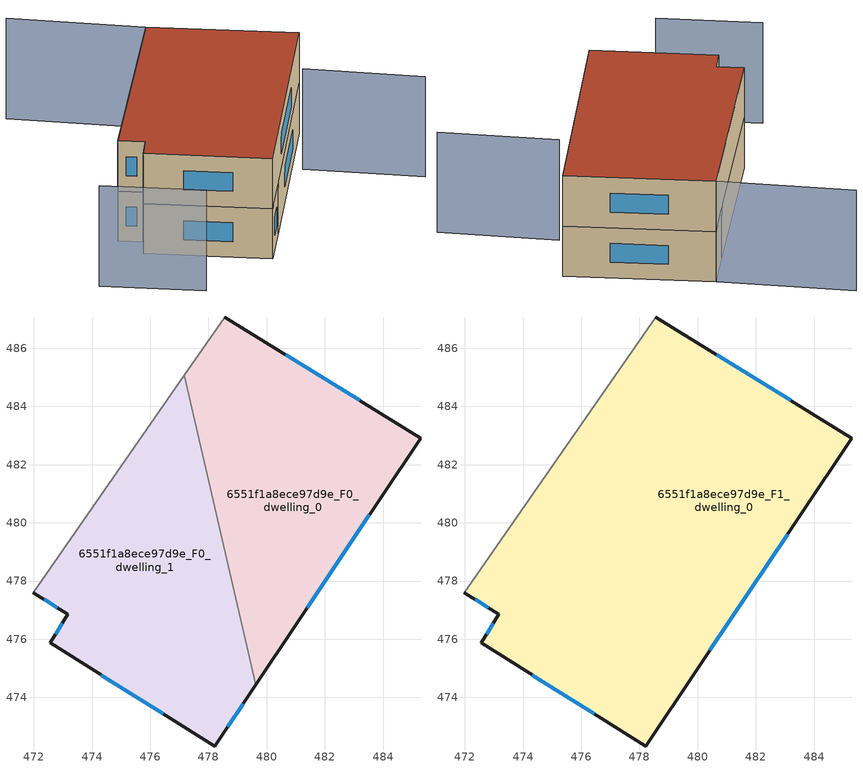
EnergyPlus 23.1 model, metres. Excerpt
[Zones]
6551f1a8ece97d9e_F0_dwelling_0
 floor ground (EU_floor_Construction): 485.29,482.92 479.63,474.45 477.17,485.07 478.56,487.08 z0
 wall outside (EU_wall_Construction): 479.63,474.45 485.29,482.92 478.56,487.08 z0:3
 wall adiabatic (EU_wall_Construction): 478.56,487.08 477.17,485.07 z0:3
 wall to 6551f1a8ece97d9e_F0_dwelling_1 (EU_wall_Construction): 477.17,485.07 479.63,474.45 z0:3
 window (EU_Window_Construction): 483.2,484.21 480.66,485.78 / 481.4,477.08 483.53,480.28 z0.93:2.07
6551f1a8ece97d9e_F0_dwelling_1
 floor ground (EU_floor_Construction): 477.17,485.07 479.63,474.45 478.22,472.33 472.56,475.87 473.17,476.86 471.98,477.61 z0
 wall outside (EU_wall_Construction): 471.98,477.61 473.17,476.86 472.56,475.87 478.22,472.33 479.63,474.45 z0:3
 wall adiabatic (EU_wall_Construction): 477.17,485.07 471.98,477.61 z0:3
 window (EU_Window_Construction): 478.66,472.99 479.19,473.79 / 474.32,474.77 476.46,473.44 / 472.98,476.55 472.75,476.18 / 472.35,477.37 472.8,477.09 z0.93:2.07
6551f1a8ece97d9e_F1_dwelling_0
 floor to 6551f1a8ece97d9e_F0_dwelling_0 (EU_floor_Construction): 485.29,482.91 479.63,474.45 477.17,485.07 478.56,487.08 z3
 floor to 6551f1a8ece97d9e_F0_dwelling_1 (EU_floor_Construction): 477.17,485.07 479.63,474.45 478.22,472.33 472.56,475.87 473.17,476.86 471.98,477.61 z3
 wall outside (EU_wall_Construction): 471.98,477.61 473.17,476.86 472.56,475.87 478.22,472.33 485.29,482.92 478.56,487.08 z3:6
 wall adiabatic (EU_wall_Construction): 478.56,487.08 471.98,477.61 z3:6
 window (EU_Window_Construction): 483.2,484.21 480.66,485.78 / 480.42,475.63 483.09,479.62 / 474.32,474.77 476.46,473.44 / 472.98,476.55 472.75,476.18 / 472.35,477.37 472.8,477.09 z3.93:5.07
 roof outside (EU_roof_Construction): 478.22,472.33 485.29,482.92 478.56,487.08 471.98,477.61 473.17,476.86 472.56,475.87 z6
shading: 483.76,479.64 488.97,476.02 / 469.04,474.05 473.71,471.1 / 472.6,491.19 478.56,487.07 z0:6
[Building]
EU S2 Campaign: North Axis=0; Terrain=City; Solar Distribution=FullExterior
[Site:Location]
Montreal-Trudeau.Intl.AP: Latitude=45.4667; Longitude=-73.75; Time Zone=-5; Elevation=36
[SizingPeriod:WeatherFileDays]
AnnualSizingPeriod: Begin Month=1; Begin Day of Month=1; End Month=12; End Day of Month=31; Day of Week for Start Day=Monday; Use Weather File Daylight Saving Period=No; Use Weather File Rain and Snow Indicators=No
[MATERIAL]
EU_InternalMass_Material: Roughness=MediumRough; Thickness=0.1; Conductivity=1; Density=1800; Specific Heat=900; Thermal Absorptance=0.9; Solar Absorptance=0.7; Visible Absorptance=0.7
[MATERIAL:NOMASS] Roughness=MediumRough; Thermal Absorptance=0.9; Solar Absorptance=0.7; Visible Absorptance=0.7
Name | Thermal Resistance
EU_wall_NoMass; EU_floor_NoMass | 1.36485
EU_roof_NoMass | 2.55992
[WINDOWMATERIAL:SIMPLEGLAZINGSYSTEM]
EU_Window_SimpleGlazing: UFactor=3.92339; Solar Heat Gain Coefficient=0.8; Visible Transmittance=0.8
[CONSTRUCTION]
EU_wall_Construction: EU_wall_NoMass
EU_roof_Construction: EU_roof_NoMass
EU_floor_Construction: EU_floor_NoMass
EU_Window_Construction: EU_Window_SimpleGlazing
EU_InternalMass_Construction: EU_InternalMass_Material
[ZONE] Type=1; Multiplier=1; Ceiling Height=autocalculate; Floor Area=autocalculate; Part of Total Floor Area=Yes
Name | Volume
6551f1a8ece97d9e_F0_dwelling_0 | 150.404
6551f1a8ece97d9e_F1_dwelling_0 | 300.795
6551f1a8ece97d9e_F0_dwelling_1 | 150.401
[INTERNALMASS] Construction=EU_InternalMass_Construction
Name | Zone or ZoneList | Surface Area
6551f1a8ece97d9e_F0_dwelling_0_EU_InternalMass | 6551f1a8ece97d9e_F0_dwelling_0 | 50.1351
6551f1a8ece97d9e_F0_dwelling_1_EU_InternalMass | 6551f1a8ece97d9e_F0_dwelling_1 | 50.1333
6551f1a8ece97d9e_F1_dwelling_0_EU_InternalMass | 6551f1a8ece97d9e_F1_dwelling_0 | 100.265
[OTHEREQUIPMENT] Fuel Type=Electricity; Design Level Calculation Method=Watts/Area; Power per Zone Floor Area=1; Fraction Latent=0; Fraction Radiant=0; Fraction Lost=0; Carbon Dioxide Generation Rate=0; EndUse Subcategory=EU_Step8_InternalGains
Name | Zone or ZoneList or Space or SpaceList | Schedule
EU_Step8_InternalGain_6551f1a8ece97d9e_F0_dwelling_0_f000 | 6551f1a8ece97d9e_F0_dwelling_0 | EU_Step8_GainSchedule_6551f1a8ece97d9e_F0_dwelling_0_f000
EU_Step8_InternalGain_6551f1a8ece97d9e_F0_dwelling_1_f000 | 6551f1a8ece97d9e_F0_dwelling_1 | EU_Step8_GainSchedule_6551f1a8ece97d9e_F0_dwelling_1_f000
EU_Step8_InternalGain_6551f1a8ece97d9e_F1_dwelling_0_f000 | 6551f1a8ece97d9e_F1_dwelling_0 | EU_Step8_GainSchedule_6551f1a8ece97d9e_F1_dwelling_0_f000
[ZONEVENTILATION:DESIGNFLOWRATE] Schedule=EU_AlwaysOn; Design Flow Rate Calculation Method=AirChanges/Hour; Air Changes per Hour=0.860309; Ventilation Type=Natural; Fan Pressure Rise=0; Fan Total Efficiency=1; Constant Term Coefficient=1; Temperature Term Coefficient=0; Velocity Term Coefficient=0; Velocity Squared Term Coefficient=0; Minimum Indoor Temperature=-100; Maximum Indoor Temperature=100; Delta Temperature=-100; Minimum Outdoor Temperature=-100; Maximum Outdoor Temperature=100; Maximum Wind Speed=40
Name | Zone or ZoneList or Space or SpaceList
EU_ConstantAir_6551f1a8ece97d9e_F0_dwelling_0 | 6551f1a8ece97d9e_F0_dwelling_0
EU_ConstantAir_6551f1a8ece97d9e_F0_dwelling_1 | 6551f1a8ece97d9e_F0_dwelling_1
EU_ConstantAir_6551f1a8ece97d9e_F1_dwelling_0 | 6551f1a8ece97d9e_F1_dwelling_0
[HVACTEMPLATE:THERMOSTAT] Constant Heating Setpoint=20; Constant Cooling Setpoint=50
EU_HeatOnly_6551f1a8ece97d9e_F0_dwelling_0; EU_HeatOnly_6551f1a8ece97d9e_F0_dwelling_1; EU_HeatOnly_6551f1a8ece97d9e_F1_dwelling_0
[HVACTEMPLATE:ZONE:IDEALLOADSAIRSYSTEM] System Availability Schedule=EU_AlwaysOn; Maximum Heating Supply Air Temperature=50; Minimum Cooling Supply Air Temperature=13; Maximum Heating Supply Air Humidity Ratio=0.0156; Minimum Cooling Supply Air Humidity Ratio=0.0077; Heating Limit=NoLimit; Cooling Limit=NoLimit; Heating Availability Schedule=EU_AlwaysOn; Cooling Availability Schedule=EU_CoolingOff; Dehumidification Control Type=ConstantSensibleHeatRatio; Cooling Sensible Heat Ratio=0.7; Dehumidification Setpoint=60; Humidification Control Type=None; Humidification Setpoint=30; Outdoor Air Method=None; Outdoor Air Flow Rate per Person=0.00944; Outdoor Air Flow Rate per Zone Floor Area=0; Outdoor Air Flow Rate per Zone=0; Demand Controlled Ventilation Type=None; Outdoor Air Economizer Type=NoEconomizer; Heat Recovery Type=None; Sensible Heat Recovery Effectiveness=0.7; Latent Heat Recovery Effectiveness=0.65
Name | Template Thermostat
6551f1a8ece97d9e_F0_dwelling_0 | EU_HeatOnly_6551f1a8ece97d9e_F0_dwelling_0
6551f1a8ece97d9e_F0_dwelling_1 | EU_HeatOnly_6551f1a8ece97d9e_F0_dwelling_1
6551f1a8ece97d9e_F1_dwelling_0 | EU_HeatOnly_6551f1a8ece97d9e_F1_dwelling_0
[SIZING:ZONE] Zone Cooling Design Supply Air Temperature Input Method=SupplyAirTemperature; Zone Cooling Design Supply Air Temperature=13; Zone Heating Design Supply Air Temperature Input Method=SupplyAirTemperature; Zone Heating Design Supply Air Temperature=50; Zone Cooling Design Supply Air Humidity Ratio=0.008; Zone Heating Design Supply Air Humidity Ratio=0.008; Cooling Design Air Flow Method=DesignDay; Cooling Design Air Flow Rate=0; Cooling Minimum Air Flow per Zone Floor Area=0.000762; Cooling Minimum Air Flow=0; Cooling Minimum Air Flow Fraction=0.2; Heating Design Air Flow Method=DesignDay; Heating Design Air Flow Rate=0; Heating Maximum Air Flow per Zone Floor Area=0.002032; Heating Maximum Air Flow=0.141576; Heating Maximum Air Flow Fraction=0.3; Account for Dedicated Outdoor Air System=No; Dedicated Outdoor Air System Control Strategy=NeutralSupplyAir; Dedicated Outdoor Air Low Setpoint Temperature for Design=autosize; Dedicated Outdoor Air High Setpoint Temperature for Design=autosize; Zone Load Sizing Method=Sensible Load Only No Latent Load; Zone Latent Cooling Design Supply Air Humidity Ratio Input Method=HumidityRatioDifference; Zone Cooling Design Supply Air Humidity Ratio Difference=0.005; Zone Latent Heating Design Supply Air Humidity Ratio Input Method=HumidityRatioDifference; Zone Humidification Design Supply Air Humidity Ratio Difference=0.005
6551f1a8ece97d9e_F0_dwelling_0; 6551f1a8ece97d9e_F0_dwelling_1; 6551f1a8ece97d9e_F1_dwelling_0
[SCHEDULE:CONSTANT]
Name | Hourly Value
EU_AlwaysOn | 1
EU_CoolingOff | 0
[SCHEDULE:FILE] Column Number=1; Rows to Skip at Top=0; Number of Hours of Data=8760; Column Separator=Comma; Interpolate to Timestep=No; Minutes per Item=60; Adjust Schedule for Daylight Savings=Yes
Name | File
EU_Step8_GainSchedule_6551f1a8ece97d9e_F0_dwelling_0_f000 | ../../schedules/6551f1a8ece97d9e/6551f1a8ece97d9e_F0_dwelling_0_f000_gain.csv
EU_Step8_GainSchedule_6551f1a8ece97d9e_F0_dwelling_1_f000 | ../../schedules/6551f1a8ece97d9e/6551f1a8ece97d9e_F0_dwelling_1_f000_gain.csv
EU_Step8_GainSchedule_6551f1a8ece97d9e_F1_dwelling_0_f000 | ../../schedules/6551f1a8ece97d9e/6551f1a8ece97d9e_F1_dwelling_0_f000_gain.csv
